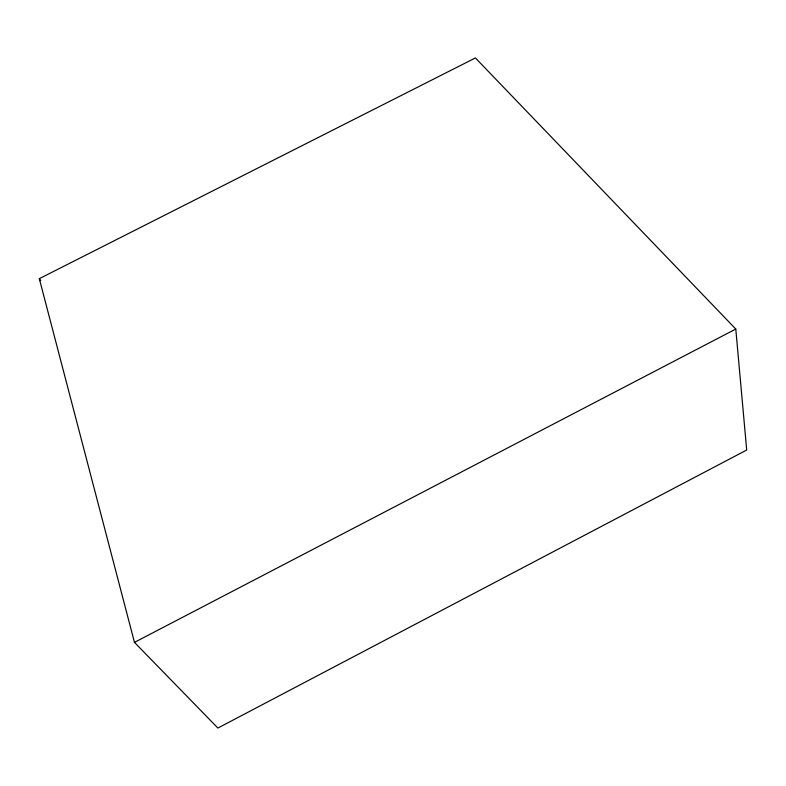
<?xml version="1.0" encoding="UTF-8"?>
<svg xmlns="http://www.w3.org/2000/svg" width="786" height="786" viewBox="0 0 786 786"><rect width="100%" height="100%" fill="white"/><g stroke="black" fill="none" stroke-linecap="round" stroke-linejoin="round"><path stroke-width="1.18" d="M134.465 642.378L735.784 329.049L475.412 57.948L39.3 278.666L134.465 642.378L217.889 728.052L746.7 450.024L735.784 329.049M39.3 278.666L40.744 280.631"/></g></svg>
